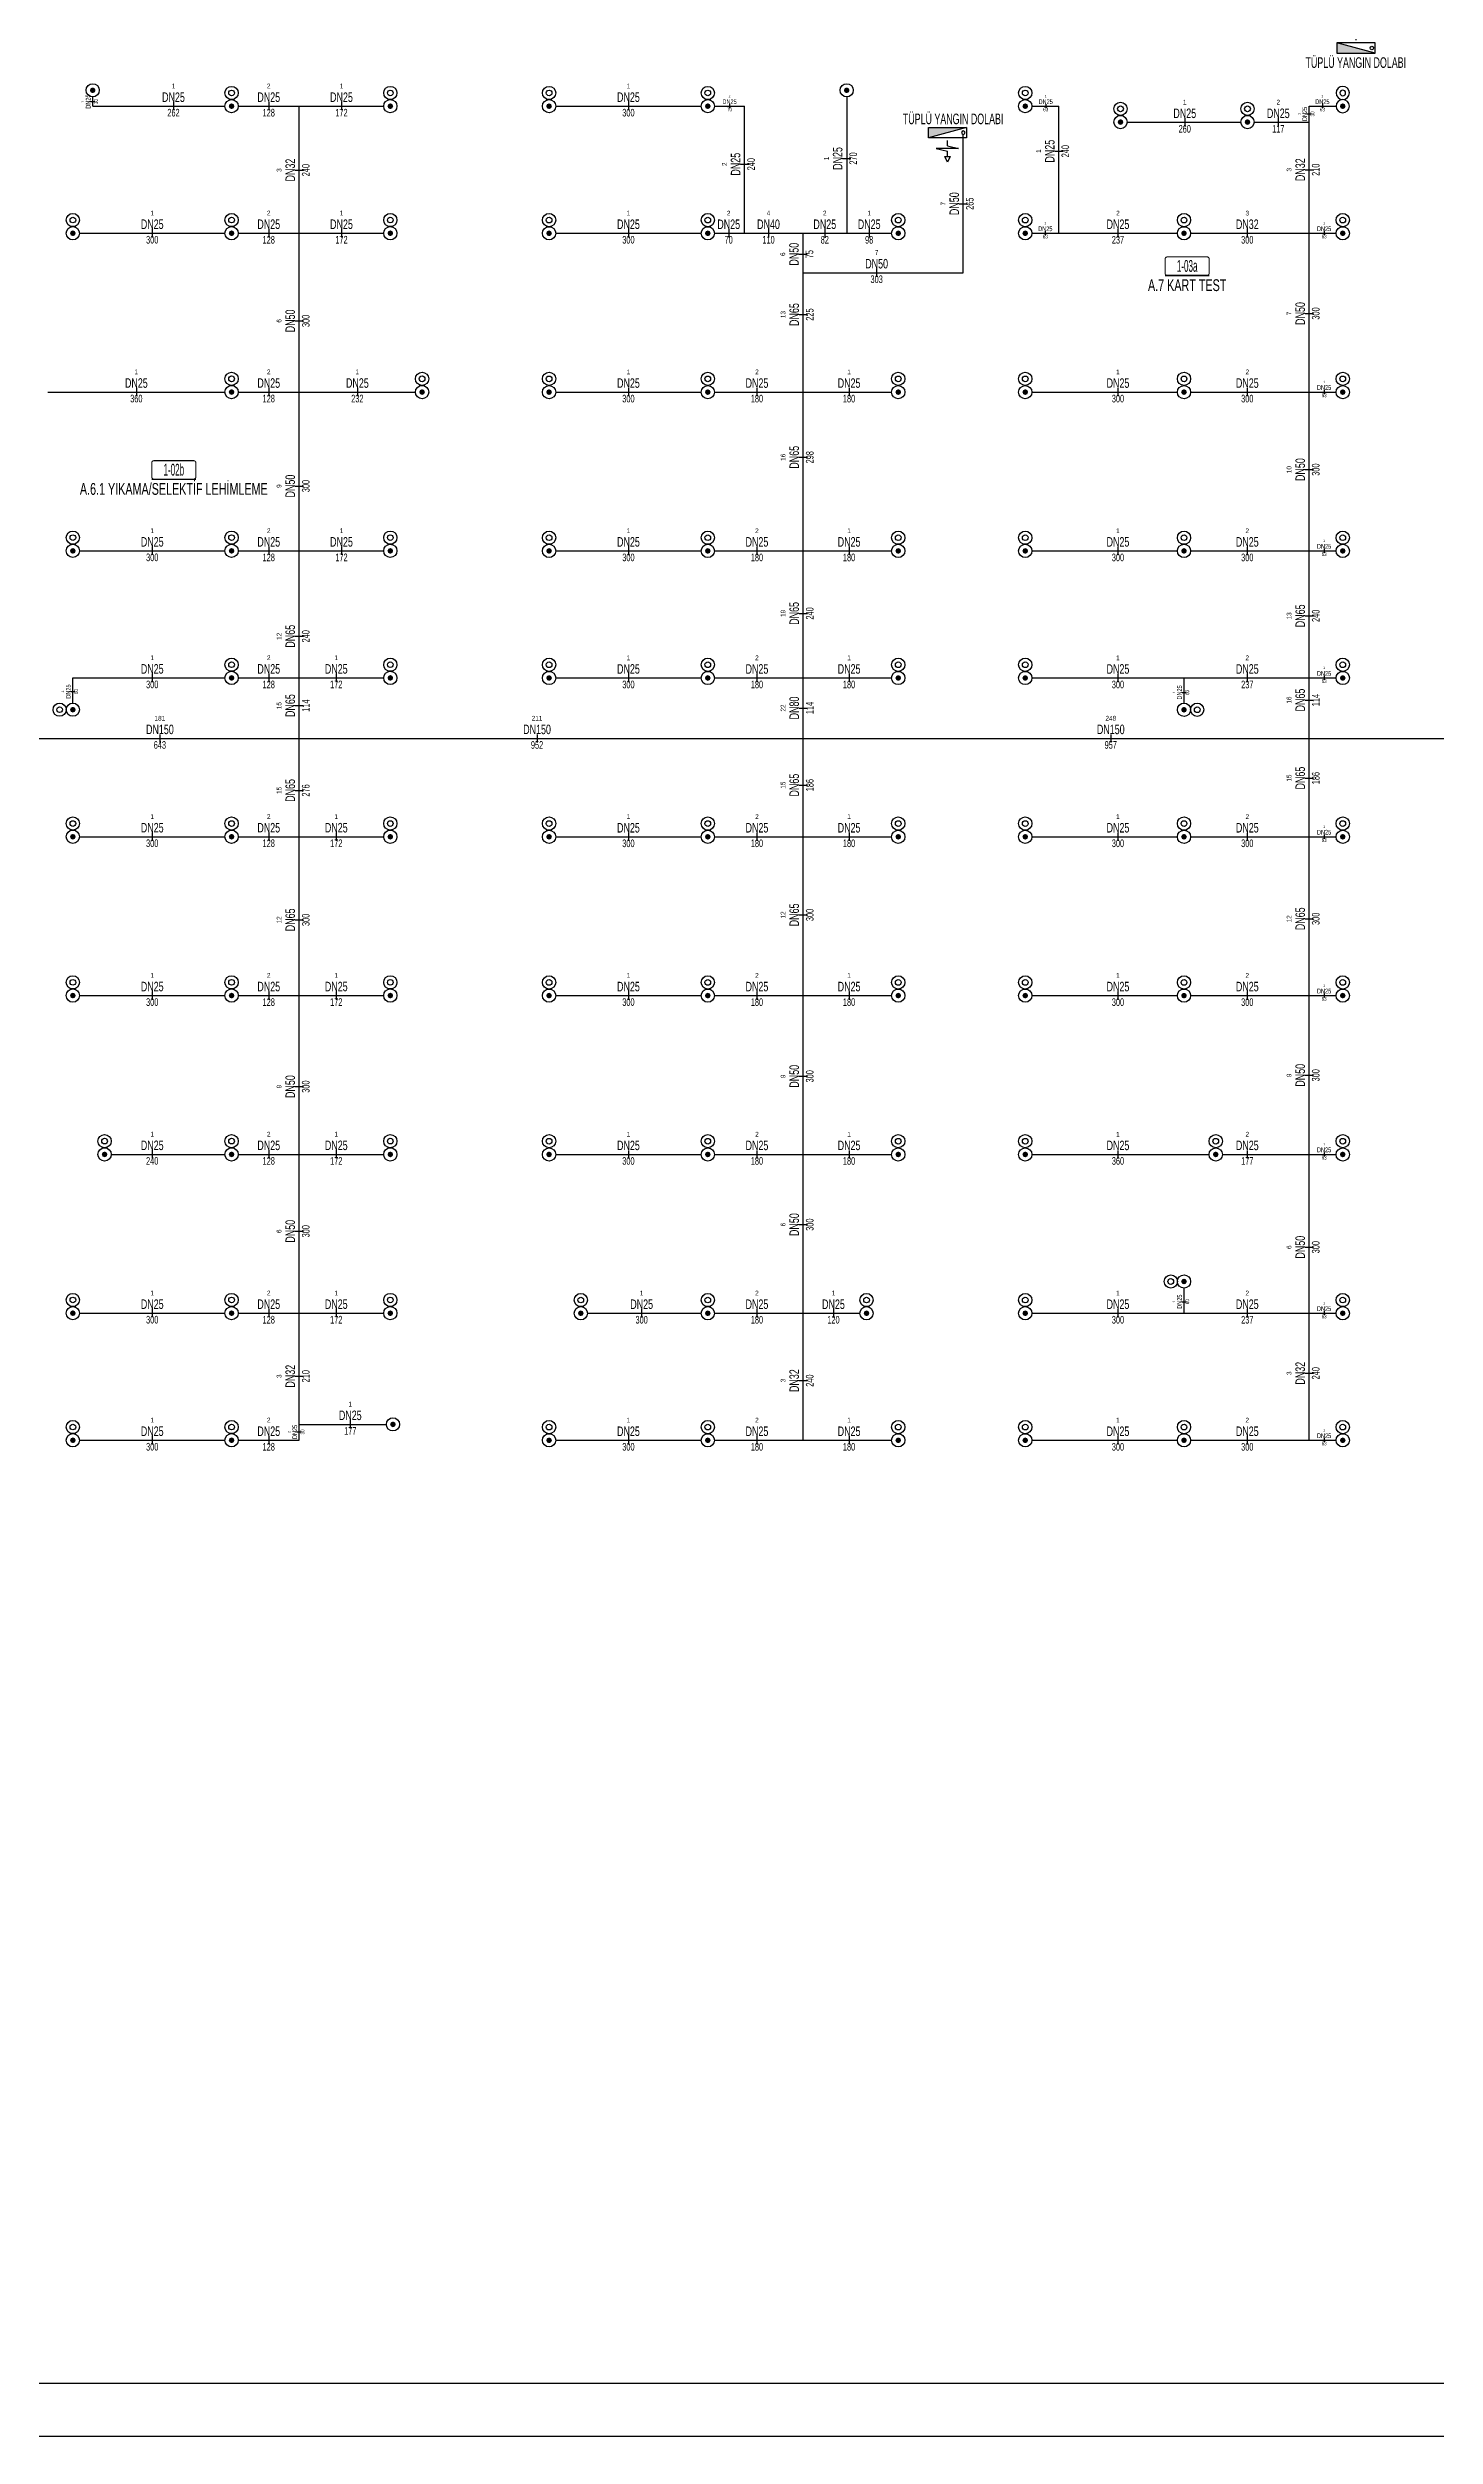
# Model space of a CAD drawing. Header units: centimetres. Extents: x 394264 to 551709, y 50011 to 59011.
# Drawn here: x 457702 to 460325, y 50011 to 54523 of the extents above; entities that cross this region are included whole.
import ezdxf
from ezdxf.enums import TextEntityAlignment as Align

# ---------------------------------------------------------------- set-up
doc = ezdxf.new("R2010")
doc.units = ezdxf.units.CM
doc.layers.get('0').update_dxf_attribs({"lineweight": 9})
for name, color, linetype in [('-M-MAHAL-DEBILER', 7, 'Continuous'), ('-M-MAHAL-ETIKET-NOT', 7, 'Continuous'), ('-M-MAHAL-ETIKET-NOTM', 7, 'Continuous'), ('-M-MAHAL-ETK-', 7, 'Continuous'), ('-M-MAHAL-HAVA-DEGISIM', 7, 'Continuous'), ('-M-MAHAL-NO', 7, 'Continuous'), ('-M-MAHAL-NOM', 7, 'Continuous'), ('-M-YNGN-BORUID', 7, 'Continuous'), ('-M-YNGN-BORUUZUN', 7, 'Continuous'), ('-M-YNGN-BORUYUK', 7, 'Continuous'), ('-M-YNGN-FHC', 1, 'Continuous'), ('-M-YNGN-SPR-YUK', 7, 'Continuous'), ('-M-YNGN-ZON5-CAP-', 7, 'Continuous'), ('-M-YNGN-ZON5-SPR-', 7, 'Continuous')]:
    doc.layers.add(name, color=color, linetype=linetype)
doc.layers.add('-M-YNGN-SPR-CAPCIZGI', color=188, linetype='Continuous', plot=False)
for name, color, linetype, lineweight in [('-M-YNGN-ZON5', 1, 'SP', 30), ('0-KRCN-Z-ANTET', 71, 'Continuous', 30), ('0-MEK-YNG-YAZI', 71, 'Continuous', 35)]:
    doc.layers.add(name, color=color, linetype=linetype, lineweight=lineweight)
doc.styles.add('-M-ISSO-TEXT-TTF', font='ARIALN.TTF')
doc.styles.add('-M-MHLETK-NOT', font='romans.shx', dxfattribs={"width": 0.7})
doc.styles.add('-M-MHLETK-TEXT', font='ARIALN.TTF', dxfattribs={"width": 0.7})
doc.styles.add('CIZGI', font='tahoma.ttf', dxfattribs={"width": 0.8, "oblique": 20})
doc.styles.add('HCAD', font='HCAD.SHX', dxfattribs={"width": 0.8, "height": 0.2})
doc.styles.add('PIPESIZE', font='hcad.shx', dxfattribs={"width": 0.8})
doc.styles.add('SPR-NOT', font='romans.shx')
doc.styles.add('YAZI', font='arial.ttf', dxfattribs={"width": 0.6, "height": 40})
doc.linetypes.add('SP', pattern='A,2,-0.1,["SP",CIZGI,S=0.14,R=0.2,X=0,Y=-0.07],-0.255', length=2.355)

# ---------------------------------------------------------------- blocks, each defined once
blk = doc.blocks.new('M-MHLETK-YNG')
at = {"layer": '-M-MAHAL-ETIKET-NOTM', "color": 3, "style": '-M-ISSO-TEXT-TTF', "width": 0.8, "flags": 8}
blk.add_attdef('MAH-ADI2', text='', height=1.11, dxfattribs=at).set_placement((0, -2.55), align=Align.MIDDLE_CENTER)
at = {"layer": '-M-MAHAL-HAVA-DEGISIM', "style": '-M-MHLETK-NOT', "width": 0.5, "flags": 8}
blk.add_attdef('HAVADEG', text='', height=0.6, dxfattribs=at).set_placement((0, 3.61), align=Align.MIDDLE_CENTER)
blk.add_wipeout([(-2.08, 1.74), (2.08, 1.74), (2.08, 0), (-2.08, 0)]).dxf.layer = '-M-MAHAL-ETK-'
at = {"layer": '-M-MAHAL-ETK-', "color": 0}
for p, q in [((-2.08, 0), (2.08, 0)), ((-1.16, 0), (-1.16, 0))]:
    blk.add_line(p, q, dxfattribs=at)
blk.add_lwpolyline([(-1.88, 1.74, 0.1, 0.1, 0), (1.88, 1.74, 0.1, 0.1, -0.414214), (2.08, 1.54, 0.1, 0.1, 0), (2.08, 0.2, 0.1, 0.1, -0.414214), (1.88, 0, 0.1, 0.1, 0), (-1.88, 0, 0.1, 0.1, -0.414214), (-2.08, 0.2, 0.1, 0.1, 0), (-2.08, 1.54, 0.1, 0.1, -0.414214)], format="xyseb", close=True, dxfattribs=at)
at = {"layer": '-M-MAHAL-DEBILER', "color": 4, "style": '-M-MHLETK-NOT', "width": 0.5, "flags": 8}
blk.add_attdef('DEBIS', text='', height=0.4, dxfattribs=at).set_placement((-2.17, 2.15), align=Align.MIDDLE_CENTER)
at = {"layer": '-M-MAHAL-DEBILER', "color": 191, "style": '-M-MHLETK-NOT', "width": 0.5, "flags": 8}
blk.add_attdef('DEBIR', text='', height=0.4, dxfattribs=at).set_placement((-1.61, 2.15), align=Align.MIDDLE_CENTER)
at = {"layer": '-M-MAHAL-DEBILER', "color": 31, "style": '-M-MHLETK-NOT', "width": 0.5, "flags": 8}
blk.add_attdef('DEBIF', text='', height=0.4, dxfattribs=at).set_placement((1.59, 2.15), align=Align.MIDDLE_CENTER)
at = {"layer": '-M-MAHAL-DEBILER', "color": 1, "style": '-M-MHLETK-NOT', "width": 0.5, "flags": 8}
blk.add_attdef('DEBIE', text='', height=0.4, dxfattribs=at).set_placement((2.32, 2.15), align=Align.MIDDLE_CENTER)
at = {"layer": '-M-MAHAL-ETIKET-NOT', "color": 3}
for tag, height, style, width, flags, p in [('KIS', 0.04, '-M-MHLETK-NOT', 0.5, 9, (-2.59, 1.62)), ('ALAN', 0.04, '-M-MHLETK-NOT', 0.5, 9, (-2.58, 1.56)), ('RH', 0.04, '-M-MHLETK-NOT', 0.5, 9, (-2.39, 1.62)), ('YUKSEKLIK', 0.04, '-M-MHLETK-NOT', 0.5, 9, (-2.32, 1.56)), ('YAZ', 0.04, '-M-MHLETK-NOT', 0.5, 9, (-2.18, 1.62)), ('MAH-ADI', 1.11, '-M-ISSO-TEXT-TTF', 0.8, 8, (0, -0.93))]:
    blk.add_attdef(tag, text='', height=height, dxfattribs=dict(at, style=style, width=width, flags=flags)).set_placement(p, align=Align.MIDDLE_CENTER)
at = {"layer": '-M-MAHAL-ETIKET-NOT', "color": 3, "style": '-M-MHLETK-NOT', "width": 0.5, "flags": 9}
for tag, p, height in [('HL', (-2.62, 1.49), 0.0286), ('KLKTR', (-2.62, 1.42), 0.04), ('RDY-BOY1', (-2.61, 1.37), 0.0286), ('RDY-BOY2', (-2.61, 1.32), 0.0286), ('RDY-BOY3', (-2.61, 1.27), 0.0286), ('RDY-BOY4', (-2.61, 1.22), 0.0286), ('KON-BOY1', (-2.61, 1.14), 0.0286), ('KON-BOY2', (-2.61, 1.09), 0.0286), ('KON-BOY3', (-2.61, 1.04), 0.0286), ('FCU-TIP1', (-2.61, 0.96), 0.0286), ('FCU-TIP2', (-2.61, 0.91), 0.0286), ('FCU-TIP3', (-2.61, 0.86), 0.0286), ('VRV-TIP1', (-2.61, 0.76), 0.0286), ('VRV-TIP2', (-2.61, 0.71), 0.0286), ('HLA', (-2.52, 1.49), 0.0286), ('FCU-ADET1', (-2.52, 0.96), 0.0286), ('FCU-ADET2', (-2.52, 0.91), 0.0286), ('FCU-ADET3', (-2.52, 0.86), 0.0286), ('VRV-ADET1', (-2.52, 0.76), 0.0286), ('VRV-ADET2', (-2.52, 0.71), 0.0286), ('RDY-TIP1', (-2.5, 1.37), 0.0286), ('RDY-TIP2', (-2.5, 1.32), 0.0286), ('RDY-TIP3', (-2.5, 1.27), 0.0286), ('RDY-TIP4', (-2.5, 1.22), 0.0286), ('KON-TIP1', (-2.5, 1.14), 0.0286), ('KON-TIP2', (-2.5, 1.09), 0.0286), ('KON-TIP3', (-2.5, 1.04), 0.0286), ('FCU-KAP1', (-2.4, 0.96), 0.0286), ('FCU-KAP2', (-2.4, 0.91), 0.0286), ('FCU-KAP3', (-2.4, 0.86), 0.0286), ('VRV-KAP1', (-2.4, 0.76), 0.0286), ('VRV-KAP2', (-2.4, 0.71), 0.0286), ('RDY-ADET1', (-2.39, 1.37), 0.0286), ('RDY-ADET2', (-2.39, 1.32), 0.0286), ('RDY-ADET3', (-2.39, 1.27), 0.0286), ('RDY-ADET4', (-2.39, 1.22), 0.0286), ('KON-ADET1', (-2.39, 1.14), 0.0286), ('KON-ADET2', (-2.39, 1.09), 0.0286), ('KON-ADET3', (-2.39, 1.04), 0.0286), ('FCU-DUY1', (-2.27, 0.96), 0.0286), ('FCU-DUY2', (-2.27, 0.91), 0.0286), ('FCU-DUY3', (-2.27, 0.86), 0.0286), ('VRV-DUY1', (-2.27, 0.76), 0.0286), ('VRV-DUY2', (-2.27, 0.71), 0.0286), ('RDY-ISI1', (-2.27, 1.37), 0.0286), ('RDY-ISI2', (-2.27, 1.32), 0.0286), ('RDY-ISI3', (-2.27, 1.27), 0.0286), ('RDY-ISI4', (-2.27, 1.22), 0.0286), ('KON-ISI1', (-2.27, 1.14), 0.0286), ('KON-ISI2', (-2.27, 1.09), 0.0286), ('KON-ISI3', (-2.27, 1.04), 0.0286), ('SHG', (-2.23, 1.49), 0.0286), ('AHU', (-2.23, 1.44), 0.0286), ('FCU-SOG1', (-2.15, 0.96), 0.0286), ('FCU-SOG2', (-2.15, 0.91), 0.0286), ('FCU-SOG3', (-2.15, 0.86), 0.0286), ('VRV-SOG1', (-2.15, 0.76), 0.0286), ('VRV-SOG2', (-2.15, 0.71), 0.0286), ('LHG', (-2.13, 1.49), 0.0286), ('RDY-BNP1', (-2.1, 1.37), 0.0286), ('RDY-BNP2', (-2.1, 1.32), 0.0286), ('RDY-BNP3', (-2.1, 1.27), 0.0286), ('RDY-BNP4', (-2.1, 1.22), 0.0286), ('KON-BNP1', (-2.1, 1.14), 0.0286), ('KON-BNP2', (-2.1, 1.09), 0.0286), ('KON-BNP3', (-2.1, 1.04), 0.0286), ('HG', (-2.04, 1.49), 0.0286), ('FCU-ISI1', (-2.04, 0.96), 0.0286), ('FCU-ISI2', (-2.04, 0.91), 0.0286), ('FCU-ISI3', (-2.04, 0.86), 0.0286), ('VRV-ISI1', (-2.04, 0.76), 0.0286), ('VRV-ISI2', (-2.04, 0.71), 0.0286), ('HGA', (-1.96, 1.49), 0.0286), ('EF', (-1.96, 1.44), 0.0286), ('RDY-BNK1', (-1.96, 1.37), 0.0286), ('RDY-BNK2', (-1.96, 1.32), 0.0286), ('RDY-BNK3', (-1.96, 1.27), 0.0286), ('RDY-BNK4', (-1.96, 1.22), 0.0286), ('KON-BNK1', (-1.96, 1.14), 0.0286), ('KON-BNK2', (-1.96, 1.09), 0.0286), ('KON-BNK3', (-1.96, 1.04), 0.0286), ('FCU-DEBI1', (-1.95, 0.96), 0.0286), ('FCU-DEBI2', (-1.95, 0.91), 0.0286), ('FCU-DEBI3', (-1.95, 0.86), 0.0286), ('VRV-DEBI1', (-1.95, 0.76), 0.0286), ('VRV-DEBI2', (-1.95, 0.71), 0.0286), ('FCU-BNP1', (-1.83, 0.96), 0.0286), ('FCU-BNP2', (-1.83, 0.91), 0.0286), ('FCU-BNP3', (-1.83, 0.86), 0.0286), ('VRV-BNP1', (-1.83, 0.76), 0.0286), ('VRV-BNP2', (-1.83, 0.71), 0.0286), ('FCU-BNK1', (-1.61, 0.96), 0.0286), ('FCU-BNK2', (-1.61, 0.91), 0.0286), ('FCU-BNK3', (-1.61, 0.86), 0.0286), ('VRV-BNK1', (-1.61, 0.76), 0.0286), ('VRV-BNK2', (-1.61, 0.71), 0.0286)]:
    blk.add_attdef(tag, p, '', height=height, dxfattribs=at)
at = {"layer": '-M-MAHAL-HAVA-DEGISIM', "style": '-M-MHLETK-NOT', "width": 0.5, "flags": 8}
blk.add_attdef('HAVA', text='', height=0.6, dxfattribs=at).set_placement((0, 2.4), align=Align.MIDDLE_CENTER)
at = {"layer": '-M-MAHAL-NO', "color": 7, "style": '-M-MHLETK-TEXT', "width": 0.6, "flags": 8}
blk.add_attdef('MAH-NO', text='', height=1.11, dxfattribs=at).set_placement((0, 0.89), align=Align.MIDDLE_CENTER)
at = {"layer": '-M-MAHAL-NOM', "color": 7, "style": '-M-MHLETK-TEXT', "width": 0.6, "flags": 8}
blk.add_attdef('MAH-NOM', text='', height=1.11, dxfattribs=at).set_placement((0, 0.89), align=Align.MIDDLE_CENTER)
blk = doc.blocks.new('SPRYD01')
at = {"layer": '-M-YNGN-FHC', "linetype": 'Continuous'}
blk.add_line((0, 0), (0, 0), dxfattribs=at)
at = {"color": 0, "linetype": 'ByBlock'}
for p, q in [((10, 6), (-10, -66)), ((-44.8, -25), (-55.5, -30)), ((-55.5, -30), (-44.8, -35)), ((-44.8, -35), (-44.8, -25)), ((-44.8, -30), (-35.1, -30)), ((-30.1, -51.2), (-35.1, -30)), ((-30.1, -8.8), (-30.1, -51.2)), ((-25.1, -30), (-30.1, -8.8)), ((-25.1, -30), (-15, -30))]:
    blk.add_line(p, q, dxfattribs=at)
blk.add_lwpolyline([(-10, -66), (10, -66), (10, 6), (-10, 6)], close=True, dxfattribs=at)
at = {"color": 1, "linetype": 'ByBlock'}
blk.add_lwpolyline([(10, 6), (-10, -66), (10, -66)], close=True, dxfattribs=at)
at = {"color": 0, "linetype": 'ByBlock'}
blk.add_circle((0, 0), 3.25, dxfattribs=at)
at = {"color": 1, "linetype": 'ByBlock'}
blk.add_solid([(10, 6), (-10, -66), (10, -66)], dxfattribs=at)
at = {"layer": '-M-YNGN-SPR-YUK', "style": 'SPR-NOT', "width": 0.5, "flags": 9}
for tag, p in [('YUK', (0, 17.8)), ('CAP', (0, 14.4)), ('TIP', (0.2, 10.8))]:
    blk.add_attdef(tag, text='', height=2.5, dxfattribs=at).set_placement(p, align=Align.MIDDLE_CENTER)
blk = doc.blocks.new('SP-C-PU-12')
at = {"ltscale": 10}
blk.add_line((0, 0), (0, 0), dxfattribs=at)
at = {"color": 1, "linetype": 'Continuous'}
for centre in [(0, 0), (25, 0)]:
    blk.add_circle(centre, 12.5, dxfattribs=at)
at = {"ltscale": 10}
blk.add_circle((25, 0), 5.37, dxfattribs=at)
for points in [[(-5.4, 0), (-3.8, 3.8), (-3.8, -3.8), (0, 5.4)], [(-3.8, -3.8), (0, 5.4), (0, -5.4), (3.8, 3.8)], [(0, -5.4), (3.8, 3.8), (3.8, -3.8), (5.4, 0)]]:
    blk.add_solid(points, dxfattribs=at)
at = {"layer": '-M-YNGN-SPR-YUK', "style": 'SPR-NOT', "width": 0.5, "flags": 9}
for tag, p in [('YUK', (0, 17.8)), ('CAP', (0, 14.4)), ('TIP', (0.2, 10.8))]:
    blk.add_attdef(tag, text='', height=2.5, dxfattribs=at).set_placement(p, align=Align.MIDDLE_CENTER)
blk = doc.blocks.new('SP-C-UP-12')
at = {"ltscale": 10}
blk.add_line((0, 0), (0, 0), dxfattribs=at)
at = {"color": 1, "linetype": 'Continuous'}
blk.add_circle((0, 0), 12.5, dxfattribs=at)
at = {"ltscale": 10}
for points in [[(-5.4, 0), (-3.8, 3.8), (-3.8, -3.8), (0, 5.4)], [(-3.8, -3.8), (0, 5.4), (0, -5.4), (3.8, 3.8)], [(0, -5.4), (3.8, 3.8), (3.8, -3.8), (5.4, 0)]]:
    blk.add_solid(points, dxfattribs=at)
at = {"layer": '-M-YNGN-SPR-YUK', "style": 'SPR-NOT', "width": 0.5, "flags": 9}
for tag, p in [('YUK', (0, 17.8)), ('CAP', (0, 14.4)), ('TIP', (0.2, 10.8))]:
    blk.add_attdef(tag, text='', height=2.5, dxfattribs=at).set_placement(p, align=Align.MIDDLE_CENTER)
blk = doc.blocks.new('SPRKL100')
at = {"layer": '-M-YNGN-SPR-CAPCIZGI'}
blk.add_line((0, 0.43), (0, -0.43), dxfattribs=at)
at = {"layer": '-M-YNGN-BORUID', "color": 0, "style": 'HCAD', "width": 0.8, "flags": 1}
blk.add_attdef('DIC', text='', height=0.4, dxfattribs=at).set_placement((0, -1.69), align=Align.CENTER)
at = {"layer": '-M-YNGN-BORUUZUN', "color": 0, "style": 'HCAD', "width": 0.7}
blk.add_attdef('BOY', text='', height=0.8, dxfattribs=at).set_placement((0, -1.08), align=Align.CENTER)
at = {"layer": '-M-YNGN-BORUYUK', "color": 6, "style": 'PIPESIZE', "width": 0.8}
blk.add_attdef('YUK', text='', height=0.5, dxfattribs=at).set_placement((0, 1.87), align=Align.CENTER)
at = {"color": 0, "style": 'PIPESIZE', "width": 0.7}
blk.add_attdef('CAP', text='', height=1, dxfattribs=at).set_placement((0, 0.45), align=Align.CENTER)
blk = doc.blocks.new('A$C69E72E75')
at = {"layer": '-M-YNGN-ZON5', "ltscale": 50}
for p, q in [((457787.2, 54412.6), (457787.2, 54430.1)), ((457787.2, 54412.6), (458037.2, 54412.6)), ((458062.2, 54412.6), (458177.6, 54412.6)), ((458177.6, 54172.6), (458177.6, 54412.6)), ((458177.6, 54412.6), (458337.2, 54412.6)), ((458662.2, 54412.6), (458937.2, 54412.6)), ((458962.2, 54412.6), (459019.3, 54412.6)), ((459019.3, 54172.5), (459019.3, 54412.6)), ((459212.2, 54430.1), (459212.2, 54172.5)), ((459562.2, 54412.6), (459613.1, 54412.6)), ((459613.1, 54172.5), (459613.1, 54412.6)), ((460086.4, 54412.6), (460137.2, 54412.6)), ((460086.4, 54382.6), (460086.4, 54412.6)), ((459742.2, 54382.6), (459957.2, 54382.6)), ((459982.2, 54382.6), (460086.4, 54382.6)), ((460086.4, 54172.5), (460086.4, 54382.6)), ((459432.6, 54098), (459432.6, 54359.3)), ((457762.2, 54172.6), (458037.2, 54172.6)), ((458062.2, 54172.6), (458177.6, 54172.6)), ((458177.6, 53872.6), (458177.6, 54172.6)), ((458177.6, 54172.6), (458337.2, 54172.6)), ((458662.2, 54172.5), (458937.2, 54172.5)), ((458962.2, 54172.5), (459019.3, 54172.5)), ((459019.3, 54172.5), (459129.7, 54172.5)), ((459129.7, 54172.5), (459212.2, 54172.5)), ((459129.7, 54098), (459129.7, 54172.5)), ((459212.2, 54172.5), (459297.2, 54172.5)), ((459562.2, 54172.5), (459613.1, 54172.5)), ((459613.1, 54172.5), (459837.2, 54172.5)), ((459862.2, 54172.5), (460086.4, 54172.5)), ((460086.4, 54172.5), (460137.2, 54172.5)), ((460086.4, 53872.5), (460086.4, 54172.5)), ((459129.7, 53872.5), (459129.7, 54098)), ((459129.7, 54098), (459432.6, 54098)), ((457702.2, 53872.6), (458037.2, 53872.6)), ((458062.2, 53872.6), (458177.6, 53872.6)), ((458177.6, 53572.6), (458177.6, 53872.6)), ((458177.6, 53872.6), (458397.2, 53872.6)), ((458662.2, 53872.5), (458937.2, 53872.5)), ((458962.2, 53872.5), (459129.7, 53872.5)), ((459129.7, 53872.5), (459297.2, 53872.5)), ((459129.7, 53572.5), (459129.7, 53870.5)), ((459562.2, 53872.5), (459837.2, 53872.5)), ((459862.2, 53872.5), (460086.4, 53872.5)), ((460086.4, 53872.5), (460137.2, 53872.5)), ((460086.4, 53572.5), (460086.4, 53872.5)), ((457762.2, 53572.6), (458037.2, 53572.6)), ((458062.2, 53572.6), (458177.6, 53572.6)), ((458177.6, 53572.6), (458337.2, 53572.6)), ((458177.6, 53332.6), (458177.6, 53572.6)), ((458662.2, 53572.5), (458937.2, 53572.5)), ((458962.2, 53572.5), (459129.7, 53572.5)), ((459129.7, 53572.5), (459297.2, 53572.5)), ((459129.7, 53332.5), (459129.7, 53572.2)), ((459562.2, 53572.5), (459837.2, 53572.5)), ((459862.2, 53572.5), (460086.4, 53572.5)), ((460086.4, 53572.5), (460137.2, 53572.5)), ((460086.4, 53332.5), (460086.4, 53572.5)), ((457749.7, 53332.6), (458037.2, 53332.6)), ((457749.7, 53285.1), (457749.7, 53332.6)), ((458062.2, 53332.6), (458177.6, 53332.6)), ((458177.6, 53218.3), (458177.6, 53332.6)), ((458177.6, 53332.6), (458337.2, 53332.6)), ((458662.2, 53332.5), (458937.2, 53332.5)), ((458962.2, 53332.5), (459129.7, 53332.5)), ((459129.7, 53332.5), (459297.2, 53332.5)), ((459129.7, 53218.3), (459129.7, 53332.5)), ((459562.2, 53332.5), (459849.7, 53332.5)), ((459849.7, 53285), (459849.7, 53332.5)), ((459849.7, 53332.5), (460086.4, 53332.5)), ((460086.4, 53332.5), (460137.2, 53332.5)), ((460086.4, 53218.3), (460086.4, 53332.5)), ((457534.7, 53218.3), (458177.6, 53218.3)), ((458177.6, 53032.6), (458177.6, 53218.3)), ((458177.6, 53218.3), (459129.7, 53218.3)), ((459129.7, 53218.3), (460086.4, 53218.3)), ((459129.7, 53032.5), (459129.7, 53218.3)), ((460086.4, 53218.3), (460995.2, 53218.3)), ((460086.4, 53032.5), (460086.4, 53218.3)), ((457762.2, 53032.6), (458037.2, 53032.6)), ((458062.2, 53032.6), (458177.6, 53032.6)), ((458177.6, 52732.6), (458177.6, 53032.6)), ((458177.6, 53032.6), (458337.2, 53032.6)), ((458662.2, 53032.5), (458937.2, 53032.5)), ((458962.2, 53032.5), (459129.7, 53032.5)), ((459129.7, 53032.5), (459297.2, 53032.5)), ((459129.7, 52732.5), (459129.7, 53032.5)), ((459562.2, 53032.5), (459837.2, 53032.5)), ((459862.2, 53032.5), (460086.4, 53032.5)), ((460086.4, 53032.5), (460137.2, 53032.5)), ((460086.4, 52732.5), (460086.4, 53032.5)), ((457762.2, 52732.6), (458037.2, 52732.6)), ((458062.2, 52732.6), (458177.6, 52732.6)), ((458177.6, 52432.6), (458177.6, 52732.6)), ((458177.6, 52732.6), (458337.2, 52732.6)), ((458662.2, 52732.5), (458937.2, 52732.5)), ((458962.2, 52732.5), (459129.7, 52732.5)), ((459129.7, 52732.5), (459297.2, 52732.5)), ((459129.7, 52432.5), (459129.7, 52732.5)), ((459562.2, 52732.5), (459837.2, 52732.5)), ((459862.2, 52732.5), (460086.4, 52732.5)), ((460086.4, 52732.5), (460137.2, 52732.5)), ((460086.4, 52432.5), (460086.4, 52732.5)), ((457822.2, 52432.6), (458037.2, 52432.6)), ((458062.2, 52432.6), (458177.6, 52432.6)), ((458177.6, 52132.6), (458177.6, 52432.6)), ((458177.6, 52432.6), (458337.2, 52432.6)), ((458662.2, 52432.5), (458937.2, 52432.5)), ((458962.2, 52432.5), (459129.7, 52432.5)), ((459129.7, 52132.5), (459129.7, 52432.5)), ((459129.7, 52432.5), (459297.2, 52432.5)), ((459562.2, 52432.5), (459897.2, 52432.5)), ((459922.2, 52432.5), (460086.4, 52432.5)), ((460086.4, 52432.5), (460137.2, 52432.5)), ((460086.4, 52132.5), (460086.4, 52432.5)), ((459849.7, 52132.5), (459849.7, 52180)), ((457762.2, 52132.6), (458037.2, 52132.6)), ((458062.2, 52132.6), (458177.6, 52132.6)), ((458177.6, 52132.6), (458337.2, 52132.6)), ((458177.6, 51922.6), (458177.6, 52132.6)), ((458722.2, 52132.5), (458937.2, 52132.5)), ((458962.2, 52132.5), (459129.7, 52132.5)), ((459129.7, 51892.5), (459129.7, 52132.5)), ((459129.7, 52132.5), (459237.2, 52132.5)), ((459562.2, 52132.5), (459849.7, 52132.5)), ((459849.7, 52132.5), (460086.4, 52132.5)), ((460086.4, 52132.5), (460137.2, 52132.5)), ((460086.4, 51892.5), (460086.4, 52132.5)), ((457762.2, 51892.6), (458037.2, 51892.6)), ((458062.2, 51892.6), (458177.6, 51892.6)), ((458177.6, 51922.6), (458342.2, 51922.6)), ((458177.6, 51892.6), (458177.6, 51922.6)), ((458662.2, 51892.5), (458937.2, 51892.5)), ((458962.2, 51892.5), (459129.7, 51892.5)), ((459129.7, 51892.5), (459297.2, 51892.5)), ((459562.2, 51892.5), (459837.2, 51892.5)), ((459862.2, 51892.5), (460086.4, 51892.5)), ((460086.4, 51892.5), (460137.2, 51892.5))]:
    blk.add_line(p, q, dxfattribs=at)
at = {"layer": '-M-YNGN-ZON5-CAP-'}
for p, xscale, yscale, zscale, rotation, values in [((457787.2, 54421.3), 9, 9, 9, 90, {'YUK': '1', 'CAP': 'DN25', 'BOY': '30'}), ((459019.3, 54303), 18, 18, 18, 90, {'YUK': '2', 'CAP': 'DN25', 'BOY': '240'}), ((459212.2, 54313.8), 18, 18, 18, 90.00031465788919, {'YUK': '1', 'CAP': 'DN25', 'BOY': '270'}), ((459613.1, 54327.6), 18, 18, 18, 90.00000000000001, {'YUK': '1', 'CAP': 'DN25', 'BOY': '240'}), ((458177.6, 54291.9), 18, 18, 18, 90, {'YUK': '3', 'CAP': 'DN32', 'BOY': '240'}), ((460086.4, 54292.6), 18, 18, 18, 90.00000000000001, {'YUK': '3', 'CAP': 'DN32', 'BOY': '210'}), ((459432.6, 54228.4), 18, 18, 18, 89.9999991198346, {'YUK': '7', 'CAP': 'DN50', 'BOY': '265'}), ((459129.6, 54133), 18, 18, 18, 90, {'YUK': '6', 'CAP': 'DN50', 'BOY': '75'}), ((458177.6, 54007), 18, 18, 18, 90, {'YUK': '6', 'CAP': 'DN50', 'BOY': '300'}), ((459130.1, 54019), 18, 18, 18, 90, {'YUK': '13', 'CAP': 'DN65', 'BOY': '225'}), ((460086.4, 54021), 18, 18, 18, 90.00000000000001, {'YUK': '7', 'CAP': 'DN50', 'BOY': '300'}), ((459130.1, 53749.4), 18, 18, 18, 90, {'YUK': '16', 'CAP': 'DN65', 'BOY': '298'}), ((460086.4, 53726.1), 18, 18, 18, 90.00000000000001, {'YUK': '10', 'CAP': 'DN50', 'BOY': '300'}), ((458177.6, 53695), 18, 18, 18, 90, {'YUK': '9', 'CAP': 'DN50', 'BOY': '300'}), ((459130.1, 53454.5), 18, 18, 18, 90, {'YUK': '19', 'CAP': 'DN65', 'BOY': '240'}), ((460086.4, 53449.9), 18, 18, 18, 90.00000000000001, {'YUK': '13', 'CAP': 'DN65', 'BOY': '240'}), ((458177.6, 53411.3), 18, 18, 18, 90, {'YUK': '12', 'CAP': 'DN65', 'BOY': '240'}), ((457749.7, 53306.9), 9, 9, 9, 90, {'YUK': '1', 'CAP': 'DN25', 'BOY': '60'}), ((458177.6, 53280.3), 18, 18, 18, 90, {'YUK': '15', 'CAP': 'DN65', 'BOY': '114'}), ((459130.1, 53275.8), 18, 18, 18, 90, {'YUK': '22', 'CAP': 'DN80', 'BOY': '114'}), ((459849.8, 53305.2), 9, 9, 9, 90, {'YUK': '1', 'CAP': 'DN25', 'BOY': '60'}), ((460086.4, 53290.8), 18, 18, 18, 90.00000000000001, {'YUK': '16', 'CAP': 'DN65', 'BOY': '114'}), ((459130.1, 53130.1), 18, 18, 18, 90, {'YUK': '15', 'CAP': 'DN65', 'BOY': '186'}), ((460086.4, 53143.4), 18, 18, 18, 90.00000000000001, {'YUK': '15', 'CAP': 'DN65', 'BOY': '186'}), ((458177.6, 53120.1), 18, 18, 18, 90, {'YUK': '15', 'CAP': 'DN65', 'BOY': '276'}), ((458177.6, 52875.6), 18, 18, 18, 90, {'YUK': '12', 'CAP': 'DN65', 'BOY': '300'}), ((459130.1, 52884.9), 18, 18, 18, 90, {'YUK': '12', 'CAP': 'DN65', 'BOY': '300'}), ((460086.4, 52877.6), 18, 18, 18, 90.00000000000001, {'YUK': '12', 'CAP': 'DN65', 'BOY': '300'}), ((458177.6, 52560.6), 18, 18, 18, 90, {'YUK': '9', 'CAP': 'DN50', 'BOY': '300'}), ((459130.1, 52580.1), 18, 18, 18, 90, {'YUK': '9', 'CAP': 'DN50', 'BOY': '300'}), ((460086.4, 52582), 18, 18, 18, 90.00000000000001, {'YUK': '9', 'CAP': 'DN50', 'BOY': '300'}), ((458177.6, 52287.4), 18, 18, 18, 90, {'YUK': '6', 'CAP': 'DN50', 'BOY': '300'}), ((459130.1, 52299.9), 18, 18, 18, 90, {'YUK': '6', 'CAP': 'DN50', 'BOY': '300'}), ((460086.4, 52257.3), 18, 18, 18, 90.00000000000001, {'YUK': '6', 'CAP': 'DN50', 'BOY': '300'}), ((459849.7, 52154.4), 9, 9, 9, 90, {'YUK': '1', 'CAP': 'DN25', 'BOY': '60'}), ((458177.6, 52013.6), 18, 18, 18, 90, {'YUK': '3', 'CAP': 'DN32', 'BOY': '210'}), ((459130.1, 52005.2), 18, 18, 18, 90, {'YUK': '3', 'CAP': 'DN32', 'BOY': '240'}), ((460086.4, 52019.2), 18, 18, 18, 90.00000000000001, {'YUK': '3', 'CAP': 'DN32', 'BOY': '240'}), ((458177.6, 51908.3), 9, 9, 9, 90, {'YUK': '2', 'CAP': 'DN25', 'BOY': '30'})]:
    blk.add_blockref('SPRKL100', p, dxfattribs=dict(at, xscale=xscale, yscale=yscale, zscale=zscale, rotation=rotation)).add_auto_attribs(values)
for p, xscale, yscale, zscale, values in [((457939.9, 54412.6), 18, 18, 18, {'YUK': '1', 'CAP': 'DN25', 'BOY': '262'}), ((458119.9, 54412.6), 18, 18, 18, {'YUK': '2', 'CAP': 'DN25', 'BOY': '128'}), ((458257.4, 54412.6), 18, 18, 18, {'YUK': '1', 'CAP': 'DN25', 'BOY': '172'}), ((458799.7, 54412.6), 18, 18, 18, {'YUK': '1', 'CAP': 'DN25', 'BOY': '300'}), ((458990.8, 54412.6), 9, 9, 9, {'YUK': '2', 'CAP': 'DN25', 'BOY': '70'}), ((459588.3, 54412.6), 8.999999999999996, 8.999999999999996, 8.999999999999996, {'YUK': '1', 'CAP': 'DN25', 'BOY': '63'}), ((459851.1, 54382.1), 18, 18, 18, {'YUK': '1', 'CAP': 'DN25', 'BOY': '260'}), ((460027.9, 54382.1), 18, 18, 18, {'YUK': '2', 'CAP': 'DN25', 'BOY': '117'}), ((457899.7, 54172.6), 18, 18, 18, {'YUK': '1', 'CAP': 'DN25', 'BOY': '300'}), ((458119.9, 54172.6), 18, 18, 18, {'YUK': '2', 'CAP': 'DN25', 'BOY': '128'}), ((458257.4, 54172.6), 18, 18, 18, {'YUK': '1', 'CAP': 'DN25', 'BOY': '172'}), ((458799.7, 54172.5), 18, 18, 18, {'YUK': '1', 'CAP': 'DN25', 'BOY': '300'}), ((458989.2, 54172.5), 18, 18, 18, {'YUK': '2', 'CAP': 'DN25', 'BOY': '70'}), ((459064.4, 54172.5), 18, 18, 18, {'YUK': '4', 'CAP': 'DN40', 'BOY': '110'}), ((459170.8, 54172.5), 18, 18, 18, {'YUK': '2', 'CAP': 'DN25', 'BOY': '82'}), ((459254.7, 54172.5), 18, 18, 18, {'YUK': '1', 'CAP': 'DN25', 'BOY': '98'}), ((459587.6, 54172.5), 9, 9, 9, {'YUK': '1', 'CAP': 'DN25', 'BOY': '63'}), ((459724.9, 54172.5), 18, 18, 18, {'YUK': '2', 'CAP': 'DN25', 'BOY': '237'}), ((459969.3, 54172.5), 18, 18, 18, {'YUK': '3', 'CAP': 'DN32', 'BOY': '300'}), ((460114.5, 54172.6), 9, 9, 9, {'YUK': '1', 'CAP': 'DN25', 'BOY': '63'}), ((459268.8, 54098), 18, 18, 18, {'YUK': '7', 'CAP': 'DN50', 'BOY': '303'}), ((457869.7, 53872.6), 18, 18, 18, {'YUK': '1', 'CAP': 'DN25', 'BOY': '360'}), ((458119.9, 53872.6), 18, 18, 18, {'YUK': '2', 'CAP': 'DN25', 'BOY': '128'}), ((458287.4, 53872.6), 18, 18, 18, {'YUK': '1', 'CAP': 'DN25', 'BOY': '232'}), ((458799.7, 53872.5), 18, 18, 18, {'YUK': '1', 'CAP': 'DN25', 'BOY': '300'}), ((459042.6, 53872.5), 18, 18, 18, {'YUK': '2', 'CAP': 'DN25', 'BOY': '180'}), ((459216.7, 53872.5), 18, 18, 18, {'YUK': '1', 'CAP': 'DN25', 'BOY': '180'}), ((459724.9, 53872.5), 18, 18, 18, {'YUK': '1', 'CAP': 'DN25', 'BOY': '300'}), ((459969.3, 53872.5), 18, 18, 18, {'YUK': '2', 'CAP': 'DN25', 'BOY': '300'}), ((460114.5, 53872.6), 9, 9, 9, {'YUK': '1', 'CAP': 'DN25', 'BOY': '63'}), ((457899.7, 53572.6), 18, 18, 18, {'YUK': '1', 'CAP': 'DN25', 'BOY': '300'}), ((458119.9, 53572.6), 18, 18, 18, {'YUK': '2', 'CAP': 'DN25', 'BOY': '128'}), ((458257.4, 53572.6), 18, 18, 18, {'YUK': '1', 'CAP': 'DN25', 'BOY': '172'}), ((458799.7, 53572.5), 18, 18, 18, {'YUK': '1', 'CAP': 'DN25', 'BOY': '300'}), ((459042.6, 53572.5), 18, 18, 18, {'YUK': '2', 'CAP': 'DN25', 'BOY': '180'}), ((459216.7, 53572.5), 18, 18, 18, {'YUK': '1', 'CAP': 'DN25', 'BOY': '180'}), ((459724.9, 53572.5), 18, 18, 18, {'YUK': '1', 'CAP': 'DN25', 'BOY': '300'}), ((459969.3, 53572.5), 18, 18, 18, {'YUK': '2', 'CAP': 'DN25', 'BOY': '300'}), ((460114.5, 53572.6), 9, 9, 9, {'YUK': '1', 'CAP': 'DN25', 'BOY': '63'}), ((457899.7, 53332.6), 18, 18, 18, {'YUK': '1', 'CAP': 'DN25', 'BOY': '300'}), ((458119.9, 53332.6), 18, 18, 18, {'YUK': '2', 'CAP': 'DN25', 'BOY': '128'}), ((458247.5, 53332.6), 18, 18, 18, {'YUK': '1', 'CAP': 'DN25', 'BOY': '172'}), ((458799.7, 53332.5), 18, 18, 18, {'YUK': '1', 'CAP': 'DN25', 'BOY': '300'}), ((459042.6, 53332.5), 18, 18, 18, {'YUK': '2', 'CAP': 'DN25', 'BOY': '180'}), ((459216.7, 53332.5), 18, 18, 18, {'YUK': '1', 'CAP': 'DN25', 'BOY': '180'}), ((459724.9, 53332.5), 18, 18, 18, {'YUK': '1', 'CAP': 'DN25', 'BOY': '300'}), ((459969.3, 53332.5), 18, 18, 18, {'YUK': '2', 'CAP': 'DN25', 'BOY': '237'}), ((460114.5, 53332.6), 9, 9, 9, {'YUK': '1', 'CAP': 'DN25', 'BOY': '63'}), ((457914.2, 53218.3), 18, 18, 18, {'YUK': '181', 'CAP': 'DN150', 'BOY': '643'}), ((458627, 53218.3), 18, 18, 18, {'YUK': '211', 'CAP': 'DN150', 'BOY': '952'}), ((459711.3, 53218.3), 18, 18, 18, {'YUK': '248', 'CAP': 'DN150', 'BOY': '957'}), ((457899.7, 53032.6), 18, 18, 18, {'YUK': '1', 'CAP': 'DN25', 'BOY': '300'}), ((458119.9, 53032.6), 18, 18, 18, {'YUK': '2', 'CAP': 'DN25', 'BOY': '128'}), ((458247.5, 53032.6), 18, 18, 18, {'YUK': '1', 'CAP': 'DN25', 'BOY': '172'}), ((458799.7, 53032.5), 18, 18, 18, {'YUK': '1', 'CAP': 'DN25', 'BOY': '300'}), ((459042.6, 53032.5), 18, 18, 18, {'YUK': '2', 'CAP': 'DN25', 'BOY': '180'}), ((459216.7, 53032.5), 18, 18, 18, {'YUK': '1', 'CAP': 'DN25', 'BOY': '180'}), ((459724.9, 53032.5), 18, 18, 18, {'YUK': '1', 'CAP': 'DN25', 'BOY': '300'}), ((459969.3, 53032.5), 18, 18, 18, {'YUK': '2', 'CAP': 'DN25', 'BOY': '300'}), ((460114.5, 53032.6), 9, 9, 9, {'YUK': '1', 'CAP': 'DN25', 'BOY': '63'}), ((457899.7, 52732.6), 18, 18, 18, {'YUK': '1', 'CAP': 'DN25', 'BOY': '300'}), ((458119.9, 52732.6), 18, 18, 18, {'YUK': '2', 'CAP': 'DN25', 'BOY': '128'}), ((458247.5, 52732.6), 18, 18, 18, {'YUK': '1', 'CAP': 'DN25', 'BOY': '172'}), ((458799.7, 52732.5), 18, 18, 18, {'YUK': '1', 'CAP': 'DN25', 'BOY': '300'}), ((459042.6, 52732.5), 18, 18, 18, {'YUK': '2', 'CAP': 'DN25', 'BOY': '180'}), ((459216.7, 52732.5), 18, 18, 18, {'YUK': '1', 'CAP': 'DN25', 'BOY': '180'}), ((459724.9, 52732.5), 18, 18, 18, {'YUK': '1', 'CAP': 'DN25', 'BOY': '300'}), ((459969.3, 52732.5), 18, 18, 18, {'YUK': '2', 'CAP': 'DN25', 'BOY': '300'}), ((460114.5, 52732.6), 9, 9, 9, {'YUK': '1', 'CAP': 'DN25', 'BOY': '63'}), ((457899.7, 52432.6), 18, 18, 18, {'YUK': '1', 'CAP': 'DN25', 'BOY': '240'}), ((458119.9, 52432.6), 18, 18, 18, {'YUK': '2', 'CAP': 'DN25', 'BOY': '128'}), ((458247.5, 52432.6), 18, 18, 18, {'YUK': '1', 'CAP': 'DN25', 'BOY': '172'}), ((458799.7, 52432.5), 18, 18, 18, {'YUK': '1', 'CAP': 'DN25', 'BOY': '300'}), ((459042.6, 52432.5), 18, 18, 18, {'YUK': '2', 'CAP': 'DN25', 'BOY': '180'}), ((459216.7, 52432.5), 18, 18, 18, {'YUK': '1', 'CAP': 'DN25', 'BOY': '180'}), ((459724.9, 52432.5), 18, 18, 18, {'YUK': '1', 'CAP': 'DN25', 'BOY': '360'}), ((459969.3, 52432.5), 18, 18, 18, {'YUK': '2', 'CAP': 'DN25', 'BOY': '177'}), ((460114.5, 52432.6), 9, 9, 9, {'YUK': '1', 'CAP': 'DN25', 'BOY': '63'}), ((457899.7, 52132.6), 18, 18, 18, {'YUK': '1', 'CAP': 'DN25', 'BOY': '300'}), ((458119.9, 52132.6), 18, 18, 18, {'YUK': '2', 'CAP': 'DN25', 'BOY': '128'}), ((458247.5, 52132.6), 18, 18, 18, {'YUK': '1', 'CAP': 'DN25', 'BOY': '172'}), ((458824.7, 52132.5), 18, 18, 18, {'YUK': '1', 'CAP': 'DN25', 'BOY': '300'}), ((459042.6, 52132.5), 18, 18, 18, {'YUK': '2', 'CAP': 'DN25', 'BOY': '180'}), ((459187.2, 52132.5), 18, 18, 18, {'YUK': '1', 'CAP': 'DN25', 'BOY': '120'}), ((459724.9, 52132.5), 18, 18, 18, {'YUK': '1', 'CAP': 'DN25', 'BOY': '300'}), ((459969.3, 52132.5), 18, 18, 18, {'YUK': '2', 'CAP': 'DN25', 'BOY': '237'}), ((460114.5, 52132.6), 9, 9, 9, {'YUK': '1', 'CAP': 'DN25', 'BOY': '63'}), ((457899.7, 51892.6), 18, 18, 18, {'YUK': '1', 'CAP': 'DN25', 'BOY': '300'}), ((458119.9, 51892.6), 18, 18, 18, {'YUK': '2', 'CAP': 'DN25', 'BOY': '128'}), ((458274, 51922.6), 18, 18, 18, {'YUK': '1', 'CAP': 'DN25', 'BOY': '177'}), ((458799.7, 51892.5), 18, 18, 18, {'YUK': '1', 'CAP': 'DN25', 'BOY': '300'}), ((459042.6, 51892.5), 18, 18, 18, {'YUK': '2', 'CAP': 'DN25', 'BOY': '180'}), ((459216.7, 51892.5), 18, 18, 18, {'YUK': '1', 'CAP': 'DN25', 'BOY': '180'}), ((459724.9, 51892.5), 18, 18, 18, {'YUK': '1', 'CAP': 'DN25', 'BOY': '300'}), ((459969.3, 51892.5), 18, 18, 18, {'YUK': '2', 'CAP': 'DN25', 'BOY': '300'}), ((460114.5, 51892.6), 9, 9, 9, {'YUK': '1', 'CAP': 'DN25', 'BOY': '63'})]:
    blk.add_blockref('SPRKL100', p, dxfattribs=dict(at, xscale=xscale, yscale=yscale, zscale=zscale)).add_auto_attribs(values)
ref = blk.add_blockref('SPRKL100', (460111.2, 54412.6), dxfattribs=dict(at, xscale=-8.999999999999996, yscale=9, zscale=9))
ref.add_attrib('YUK', '1', dxfattribs={"layer": '-M-YNGN-BORUYUK', "color": 6, "height": 4.5, "style": 'PIPESIZE', "width": 0.8}).set_placement((460111.2, 54429.4), align=Align.CENTER)
ref.add_attrib('CAP', 'DN25', dxfattribs={"layer": '0', "color": 0, "height": 9, "style": 'PIPESIZE', "width": 0.7}).set_placement((460111.2, 54416.6), align=Align.CENTER)
ref.add_attrib('BOY', '63', dxfattribs={"layer": '-M-YNGN-BORUUZUN', "color": 0, "height": 7.2, "style": 'HCAD', "width": 0.7}).set_placement((460111.2, 54402.8), align=Align.CENTER)
ref = blk.add_blockref('SPRKL100', (460086.4, 54398), dxfattribs=dict(at, xscale=-8.999999999999996, yscale=9, zscale=9, rotation=89.99999999999997))
ref.add_attrib('YUK', '1', dxfattribs={"layer": '-M-YNGN-BORUYUK', "color": 6, "height": 4.5, "rotation": 90, "style": 'PIPESIZE', "width": 0.8}).set_placement((460069.6, 54398), align=Align.CENTER)
ref.add_attrib('CAP', 'DN25', dxfattribs={"layer": '0', "color": 0, "height": 9, "rotation": 90, "style": 'PIPESIZE', "width": 0.7}).set_placement((460082.3, 54398), align=Align.CENTER)
ref.add_attrib('BOY', '30', dxfattribs={"layer": '-M-YNGN-BORUUZUN', "color": 0, "height": 7.2, "rotation": 90, "style": 'HCAD', "width": 0.7}).set_placement((460096.1, 54398), align=Align.CENTER)
at = {"layer": '-M-YNGN-ZON5-SPR-', "color": 3}
for name, p, rotation in [('SP-C-UP-12', (457787.2, 54442.6), 180), ('SP-C-PU-12', (458049.7, 54412.6), 90), ('SP-C-PU-12', (458349.7, 54412.6), 90), ('SP-C-PU-12', (458649.7, 54412.6), 90), ('SP-C-PU-12', (458949.7, 54412.6), 90), ('SP-C-UP-12', (459212.2, 54442.6), 180), ('SP-C-PU-12', (459549.7, 54412.6), 90), ('SP-C-PU-12', (459729.7, 54382.6), 90), ('SP-C-PU-12', (459969.7, 54382.6), 90), ('SP-C-PU-12', (457749.7, 54172.6), 90), ('SP-C-PU-12', (458049.7, 54172.6), 90), ('SP-C-PU-12', (458349.7, 54172.6), 90), ('SP-C-PU-12', (458649.7, 54172.5), 90), ('SP-C-PU-12', (458949.7, 54172.5), 90), ('SP-C-PU-12', (459309.7, 54172.5), 90), ('SP-C-PU-12', (459549.7, 54172.5), 90), ('SP-C-PU-12', (459849.7, 54172.5), 90), ('SP-C-PU-12', (460149.7, 54172.5), 90), ('SP-C-PU-12', (458049.7, 53872.6), 90), ('SP-C-PU-12', (458409.7, 53872.6), 90), ('SP-C-PU-12', (458649.7, 53872.5), 90), ('SP-C-PU-12', (458949.7, 53872.5), 90), ('SP-C-PU-12', (459309.7, 53872.5), 90), ('SP-C-PU-12', (459549.7, 53872.5), 90), ('SP-C-PU-12', (459849.7, 53872.5), 90), ('SP-C-PU-12', (460149.7, 53872.5), 90), ('SP-C-PU-12', (457749.7, 53572.6), 90), ('SP-C-PU-12', (458049.7, 53572.6), 90), ('SP-C-PU-12', (458349.7, 53572.6), 90), ('SP-C-PU-12', (458649.7, 53572.5), 90), ('SP-C-PU-12', (458949.7, 53572.5), 90), ('SP-C-PU-12', (459309.7, 53572.5), 90), ('SP-C-PU-12', (459549.7, 53572.5), 90), ('SP-C-PU-12', (459849.7, 53572.5), 90), ('SP-C-PU-12', (460149.7, 53572.5), 90), ('SP-C-PU-12', (458049.7, 53332.6), 90), ('SP-C-PU-12', (458349.7, 53332.6), 90), ('SP-C-PU-12', (458649.7, 53332.5), 90), ('SP-C-PU-12', (458949.7, 53332.5), 90), ('SP-C-PU-12', (459309.7, 53332.5), 90), ('SP-C-PU-12', (459549.7, 53332.5), 90), ('SP-C-PU-12', (460149.7, 53332.5), 90), ('SP-C-PU-12', (457749.7, 53272.6), 180), ('SP-C-PU-12', (457749.7, 53032.6), 90), ('SP-C-PU-12', (458049.7, 53032.6), 90), ('SP-C-PU-12', (458349.7, 53032.6), 90), ('SP-C-PU-12', (458649.7, 53032.5), 90), ('SP-C-PU-12', (458949.7, 53032.5), 90), ('SP-C-PU-12', (459309.7, 53032.5), 90), ('SP-C-PU-12', (459549.7, 53032.5), 90), ('SP-C-PU-12', (459849.7, 53032.5), 90), ('SP-C-PU-12', (460149.7, 53032.5), 90), ('SP-C-PU-12', (457749.7, 52732.6), 90), ('SP-C-PU-12', (458049.7, 52732.6), 90), ('SP-C-PU-12', (458349.7, 52732.6), 90), ('SP-C-PU-12', (458649.7, 52732.5), 90), ('SP-C-PU-12', (458949.7, 52732.5), 90), ('SP-C-PU-12', (459309.7, 52732.5), 90), ('SP-C-PU-12', (459549.7, 52732.5), 90), ('SP-C-PU-12', (459849.7, 52732.5), 90), ('SP-C-PU-12', (460149.7, 52732.5), 90), ('SP-C-PU-12', (457809.7, 52432.6), 90), ('SP-C-PU-12', (458049.7, 52432.6), 90), ('SP-C-PU-12', (458349.7, 52432.6), 90), ('SP-C-PU-12', (458649.7, 52432.5), 90), ('SP-C-PU-12', (458949.7, 52432.5), 90), ('SP-C-PU-12', (459309.7, 52432.5), 90), ('SP-C-PU-12', (459549.7, 52432.5), 90), ('SP-C-PU-12', (459909.7, 52432.5), 90), ('SP-C-PU-12', (460149.7, 52432.5), 90), ('SP-C-PU-12', (459849.7, 52192.5), 180), ('SP-C-PU-12', (457749.7, 52132.6), 90), ('SP-C-PU-12', (458049.7, 52132.6), 90), ('SP-C-PU-12', (458349.7, 52132.6), 90), ('SP-C-PU-12', (458709.7, 52132.5), 90), ('SP-C-PU-12', (458949.7, 52132.5), 90), ('SP-C-PU-12', (459249.7, 52132.5), 90), ('SP-C-PU-12', (459549.7, 52132.5), 90), ('SP-C-PU-12', (460149.7, 52132.5), 90), ('SP-C-PU-12', (457749.7, 51892.6), 90), ('SP-C-PU-12', (458049.7, 51892.6), 90), ('SP-C-UP-12', (458354.7, 51922.6), 180), ('SP-C-PU-12', (458649.7, 51892.5), 90), ('SP-C-PU-12', (458949.7, 51892.5), 90), ('SP-C-PU-12', (459309.7, 51892.5), 90), ('SP-C-PU-12', (459549.7, 51892.5), 90), ('SP-C-PU-12', (459849.7, 51892.5), 90), ('SP-C-PU-12', (460149.7, 51892.5), 90)]:
    blk.add_blockref(name, p, dxfattribs=dict(at, rotation=rotation))
at = {"layer": '-M-YNGN-ZON5-SPR-', "color": 3, "xscale": -1, "rotation": 270}
blk.add_blockref('SP-C-PU-12', (460149.7, 54412.6), dxfattribs=at)
at = {"layer": '-M-YNGN-ZON5-SPR-', "color": 3}
blk.add_blockref('SP-C-PU-12', (459849.7, 53272.5), dxfattribs=at)

msp = doc.modelspace()

# ---------------------------------------------------------------- linework, layer by layer
at = {"layer": '0-KRCN-Z-ANTET'}
for points in [[(394264.1, 50011.3), (551709.3, 50011.3), (551709.3, 59011.3), (394264.1, 59011.3)], [(438064.1, 50111.3), (469564.1, 50111.3), (469564.1, 58911.3), (438064.1, 58911.3)]]:
    msp.add_lwpolyline(points, close=True, dxfattribs=at)

# ---------------------------------------------------------------- block references
at = {"layer": '-M-YNGN-FHC', "linetype": 'Continuous', "rotation": 270}
msp.add_blockref('SPRYD01', (460204.7, 54522.6), dxfattribs=at)
at = {"layer": '-M-YNGN-FHC', "linetype": 'Continuous', "xscale": -1, "rotation": 270}
msp.add_blockref('SPRYD01', (459432.6, 54362.6), dxfattribs=at)

# ---------------------------------------------------------------- texts
at = {"layer": '0-MEK-YNG-YAZI', "color": 61, "style": 'YAZI', "width": 0.6}
for p in [(460079.4, 54485), (459318.4, 54378.6)]:
    msp.add_text('TÜPLÜ YANGIN DOLABI', height=20, dxfattribs=at).set_placement(p)

# ---------------------------------------------------------------- next in the draw order: block references
at = {"layer": '-M-MAHAL-ETK-', "xscale": 20, "yscale": 20, "zscale": 20}
for p, values in [((459855.7, 54093.1), {'MAH-NO': '1-03a', 'MAH-ADI': 'A.7 KART TEST'}), ((457940.5, 53708.2), {'MAH-NO': '1-02b', 'MAH-ADI': 'A.6.1 YIKAMA/SELEKTİF LEHİMLEME'})]:
    msp.add_blockref('M-MHLETK-YNG', p, dxfattribs=at).add_auto_attribs(values)

# ---------------------------------------------------------------- next in the draw order: block references
at = {"layer": '-M-YNGN-ZON5', "ltscale": 50}
msp.add_blockref('A$C69E72E75', (0, 0), dxfattribs=at)

doc.saveas('drawing.dxf')
